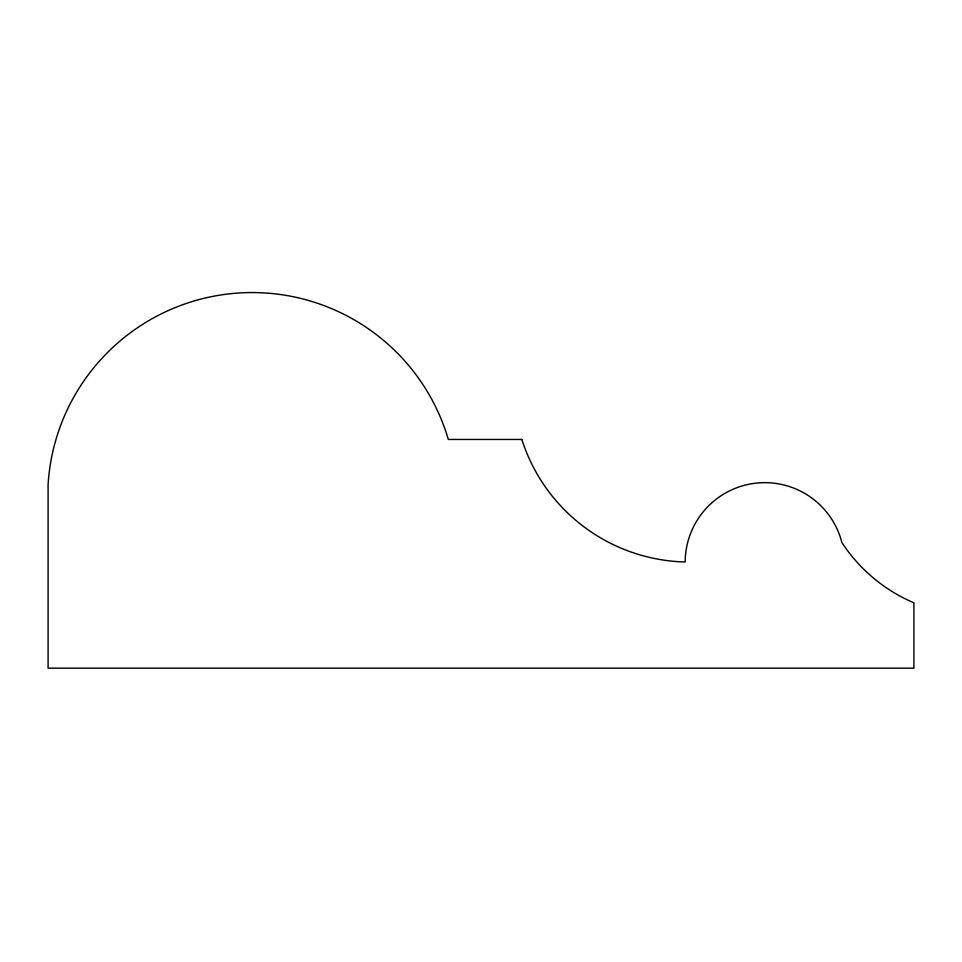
<?xml version="1.0" encoding="UTF-8"?>
<svg xmlns="http://www.w3.org/2000/svg" width="962" height="962" viewBox="0 0 962 962"><rect width="100%" height="100%" fill="white"/><g stroke="black" fill="none" stroke-linecap="round" stroke-linejoin="round"><path stroke-width="1.44" d="M521.837 439.454L448.328 439.454A204.437 204.437 0 0 0 48.1 484.523L48.1 668.157L913.9 668.157L913.9 602.813A161.568 161.568 0 0 1 841.882 542.532A79.581 79.581 0 0 0 685.197 561.976A176.118 176.118 0 0 1 521.837 439.454"/></g></svg>
